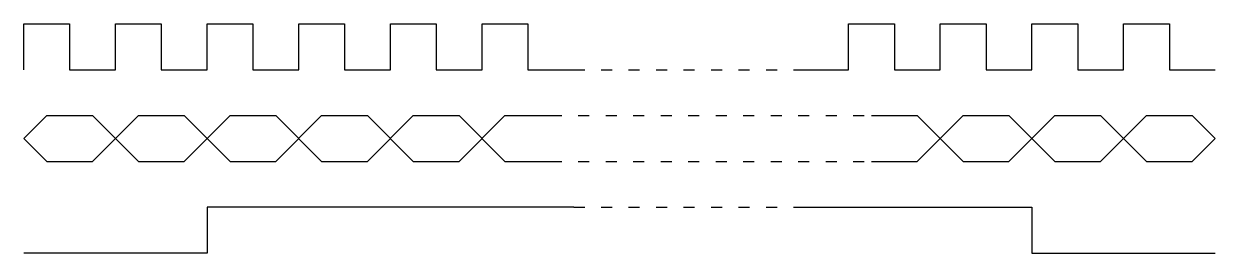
# Model space of a CAD drawing. Header units: millimetres. Extents: x 2629 to 3929, y 1726 to 1976.
import ezdxf

# ---------------------------------------------------------------- set-up
doc = ezdxf.new("R2010")
doc.units = ezdxf.units.MM
doc.linetypes.add('ACAD_ISO03W100', pattern=[30, 12, -18])

msp = doc.modelspace()

# ---------------------------------------------------------------- linework, layer by layer
at = {"lineweight": -3}
for p, q in [((2629.4, 1926), (2629.4, 1976)), ((2629.4, 1976), (2679.4, 1976)), ((2679.4, 1976), (2679.4, 1926)), ((2729.4, 1926), (2729.4, 1976)), ((2729.4, 1976), (2779.4, 1976)), ((2779.4, 1976), (2779.4, 1926)), ((2829.4, 1926), (2829.4, 1976)), ((2829.4, 1976), (2879.4, 1976)), ((2879.4, 1976), (2879.4, 1926)), ((2929.4, 1926), (2929.4, 1976)), ((2929.4, 1976), (2979.4, 1976)), ((2979.4, 1976), (2979.4, 1926)), ((3029.4, 1926), (3029.4, 1976)), ((3029.4, 1976), (3079.4, 1976)), ((3079.4, 1976), (3079.4, 1926)), ((3129.4, 1926), (3129.4, 1976)), ((3129.4, 1976), (3179.4, 1976)), ((3179.4, 1976), (3179.4, 1926)), ((3529.4, 1926), (3529.4, 1976)), ((3529.4, 1976), (3579.4, 1976)), ((3579.4, 1976), (3579.4, 1926)), ((3629.4, 1926), (3629.4, 1976)), ((3629.4, 1976), (3679.4, 1976)), ((3679.4, 1976), (3679.4, 1926)), ((3729.4, 1926), (3729.4, 1976)), ((3729.4, 1976), (3779.4, 1976)), ((3779.4, 1976), (3779.4, 1926)), ((3829.4, 1926), (3829.4, 1976)), ((3829.4, 1976), (3879.4, 1976)), ((3879.4, 1976), (3879.4, 1926)), ((2679.4, 1926), (2729.4, 1926)), ((2779.4, 1926), (2829.4, 1926)), ((2879.4, 1926), (2929.4, 1926)), ((2979.4, 1926), (3029.4, 1926)), ((3079.4, 1926), (3129.4, 1926)), ((3179.4, 1926), (3229.4, 1926)), ((3479.4, 1926), (3529.4, 1926)), ((3579.4, 1926), (3629.4, 1926)), ((3679.4, 1926), (3729.4, 1926)), ((3779.4, 1926), (3829.4, 1926)), ((3879.4, 1926), (3929.4, 1926)), ((2629.4, 1851), (2654.4, 1876)), ((2654.4, 1876), (2704.4, 1876)), ((2704.4, 1876), (2754.4, 1826)), ((2704.4, 1826), (2754.4, 1876)), ((2754.4, 1876), (2804.4, 1876)), ((2804.4, 1876), (2854.4, 1826)), ((2804.4, 1826), (2854.4, 1876)), ((2854.4, 1876), (2904.4, 1876)), ((2904.4, 1876), (2954.4, 1826)), ((2904.4, 1826), (2954.4, 1876)), ((2954.4, 1876), (3004.4, 1876)), ((3004.4, 1876), (3054.4, 1826)), ((3004.4, 1826), (3054.4, 1876)), ((3054.4, 1876), (3104.4, 1876)), ((3104.4, 1876), (3154.4, 1826)), ((3104.4, 1826), (3154.4, 1876)), ((3154.4, 1876), (3204.4, 1876)), ((3554.4, 1876), (3604.4, 1876)), ((3604.4, 1876), (3654.4, 1826)), ((3604.4, 1826), (3654.4, 1876)), ((3654.4, 1876), (3704.4, 1876)), ((3704.4, 1876), (3754.4, 1826)), ((3704.4, 1826), (3754.4, 1876)), ((3754.4, 1876), (3804.4, 1876)), ((3804.4, 1876), (3854.4, 1826)), ((3804.4, 1826), (3854.4, 1876)), ((3854.4, 1876), (3904.4, 1876)), ((3929.4, 1851), (3904.4, 1876)), ((2629.4, 1851), (2654.4, 1826)), ((3929.4, 1851), (3904.4, 1826)), ((2654.4, 1826), (2704.4, 1826)), ((2754.4, 1826), (2804.4, 1826)), ((2854.4, 1826), (2904.4, 1826)), ((2954.4, 1826), (3004.4, 1826)), ((3054.4, 1826), (3104.4, 1826)), ((3154.4, 1826), (3204.4, 1826)), ((3554.4, 1826), (3604.4, 1826)), ((3654.4, 1826), (3704.4, 1826)), ((3754.4, 1826), (3804.4, 1826)), ((3854.4, 1826), (3904.4, 1826)), ((2829.4, 1776), (2829.4, 1726)), ((3229.4, 1776), (2829.4, 1776)), ((3479.4, 1776), (3729.4, 1776)), ((3729.4, 1776), (3729.4, 1726)), ((2829.4, 1726), (2629.4, 1726)), ((3729.4, 1726), (3929.4, 1726))]:
    msp.add_line(p, q, dxfattribs=at)
at = {"linetype": 'ACAD_ISO03W100', "lineweight": -3}
for p, q in [((3229.4, 1926), (3479.4, 1926)), ((3204.4, 1876), (3554.4, 1876)), ((3204.4, 1826), (3554.4, 1826)), ((3229.4, 1776), (3479.4, 1776))]:
    msp.add_line(p, q, dxfattribs=at)

doc.saveas('drawing.dxf')
